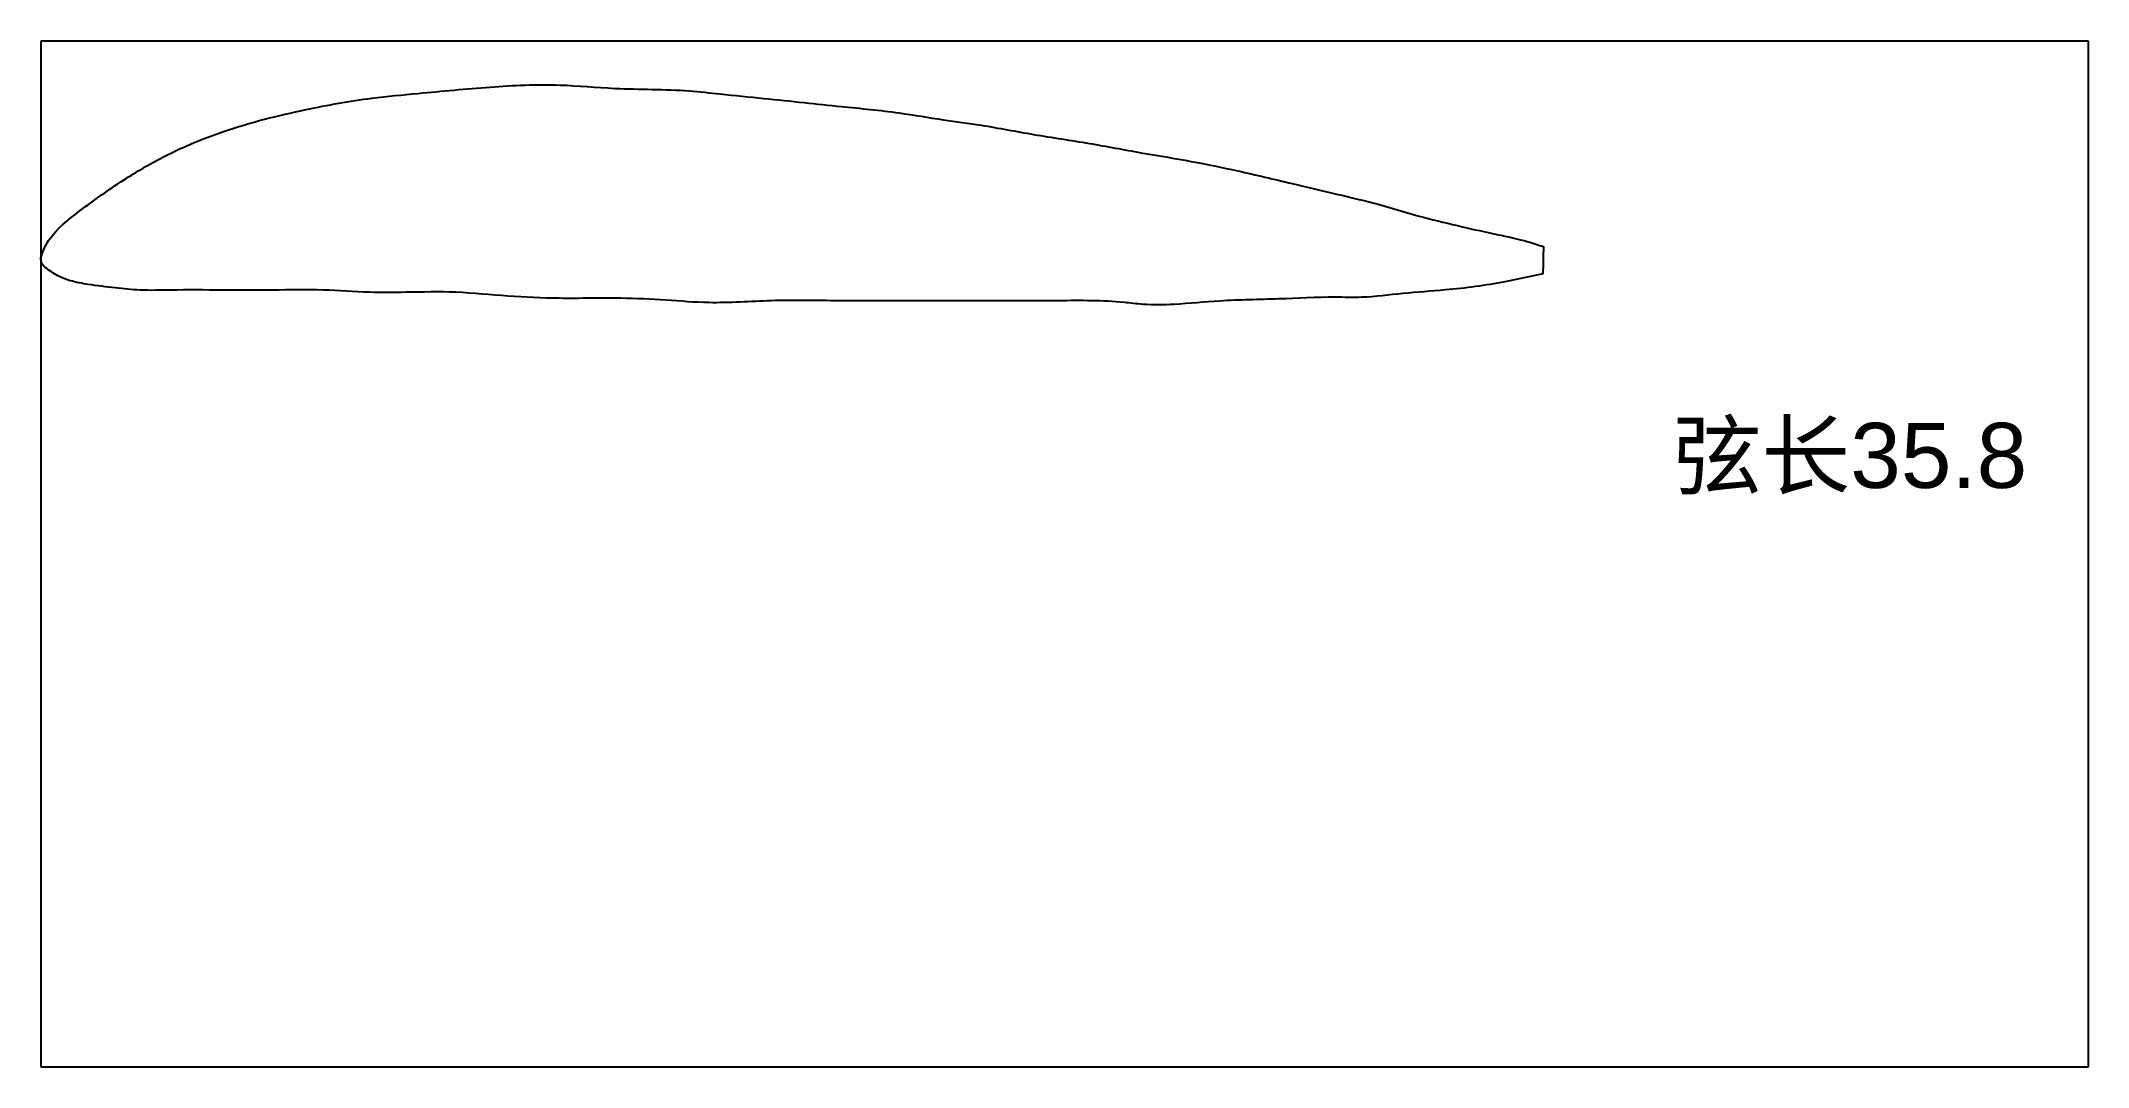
# Model space of a CAD drawing. Header units: inches. Extents: x 0 to 35.2, y 0 to 17.6.
import ezdxf

# ---------------------------------------------------------------- set-up
doc = ezdxf.new("R2010")
doc.units = ezdxf.units.IN
doc.header["$MEASUREMENT"] = 0
doc.styles.get("Standard").update_dxf_attribs({"font": 'arial.ttf'})
picture_1 = doc.add_image_def('image1.jpg', size_in_pixel=(3910, 1961))

msp = doc.modelspace()

# ---------------------------------------------------------------- linework, layer by layer
msp.add_open_spline([(25.85, 14.086), (25.762, 14.116), (25.501, 14.203), (25.03, 14.297), (24.43, 14.435), (23.743, 14.593), (23.033, 14.819), (22.275, 14.993), (21.47, 15.186), (20.639, 15.384), (19.772, 15.564), (18.918, 15.7), (18.017, 15.874), (17.097, 16.005), (16.264, 16.171), (15.489, 16.269), (14.691, 16.411), (13.89, 16.484), (13.114, 16.569), (12.418, 16.641), (11.76, 16.704), (10.908, 16.804), (9.985, 16.783), (8.844, 16.897), (7.713, 16.843), (6.637, 16.736), (5.575, 16.641), (4.454, 16.437), (3.253, 16.139), (2.225, 15.713), (1.424, 15.248), (0.778, 14.787), (0.269, 14.401), (0.054, 14.078), (0.014, 13.936), (0, 13.885), (0.002, 13.854), (0.007, 13.781), (0.138, 13.675), (0.297, 13.574), (0.541, 13.48), (0.864, 13.427), (1.265, 13.374), (1.738, 13.326), (2.351, 13.344), (3.114, 13.337), (3.99, 13.334), (4.835, 13.353), (5.596, 13.291), (6.355, 13.3), (7.152, 13.318), (8.029, 13.225), (8.976, 13.185), (9.884, 13.209), (10.742, 13.17), (11.604, 13.096), (12.599, 13.175), (13.612, 13.151), (14.582, 13.156), (15.431, 13.155), (16.424, 13.156), (17.478, 13.151), (18.372, 13.164), (19.031, 13.076), (19.582, 13.088), (20.359, 13.167), (21.283, 13.178), (22.095, 13.224), (22.808, 13.202), (23.439, 13.288), (24.265, 13.339), (25.071, 13.447), (25.624, 13.571), (25.841, 13.62), (25.844, 13.775), (25.847, 13.931), (25.85, 14.086)], degree=3, knots=[0, 0, 0, 0, 0.277747, 0.827544, 1.437867, 2.126192, 2.938684, 3.672174, 4.459605, 5.421197, 6.235529, 7.114065, 8.016279, 8.98736, 9.902794, 10.560521, 11.331575, 12.331144, 12.97387, 13.673869, 14.429039, 14.957963, 16.245281, 17.189249, 18.392501, 19.634546, 20.434227, 21.588226, 23.051417, 24.136364, 24.914216, 25.824277, 26.523318, 26.809143, 26.966393, 26.966393, 26.966393, 27.054955, 27.177838, 27.43938, 27.634504, 27.952432, 28.419356, 28.848749, 29.377433, 30.25599, 31.1361, 32.006099, 32.790303, 33.422765, 34.283073, 35.179857, 36.065157, 37.12569, 37.901995, 38.642467, 39.715447, 40.888194, 41.681602, 42.62332, 43.436122, 44.659475, 45.789662, 46.110402, 46.64947, 47.437724, 48.453569, 49.419913, 49.876501, 50.590053, 51.325327, 52.358087, 53.025039, 53.025039, 53.025039, 54.025039, 54.025039, 54.025039, 54.025039])

# ---------------------------------------------------------------- texts
msp.add_text('弦长35.8', height=1.1196).set_placement((28.075, 9.933))

# ---------------------------------------------------------------- pictures from other files: only their frames are drawn
image = msp.add_image(picture_1, insert=(0.002, -0.036), size_in_units=(35.218, 17.663))
image.dxf.flags = 7

doc.saveas('drawing.dxf')
